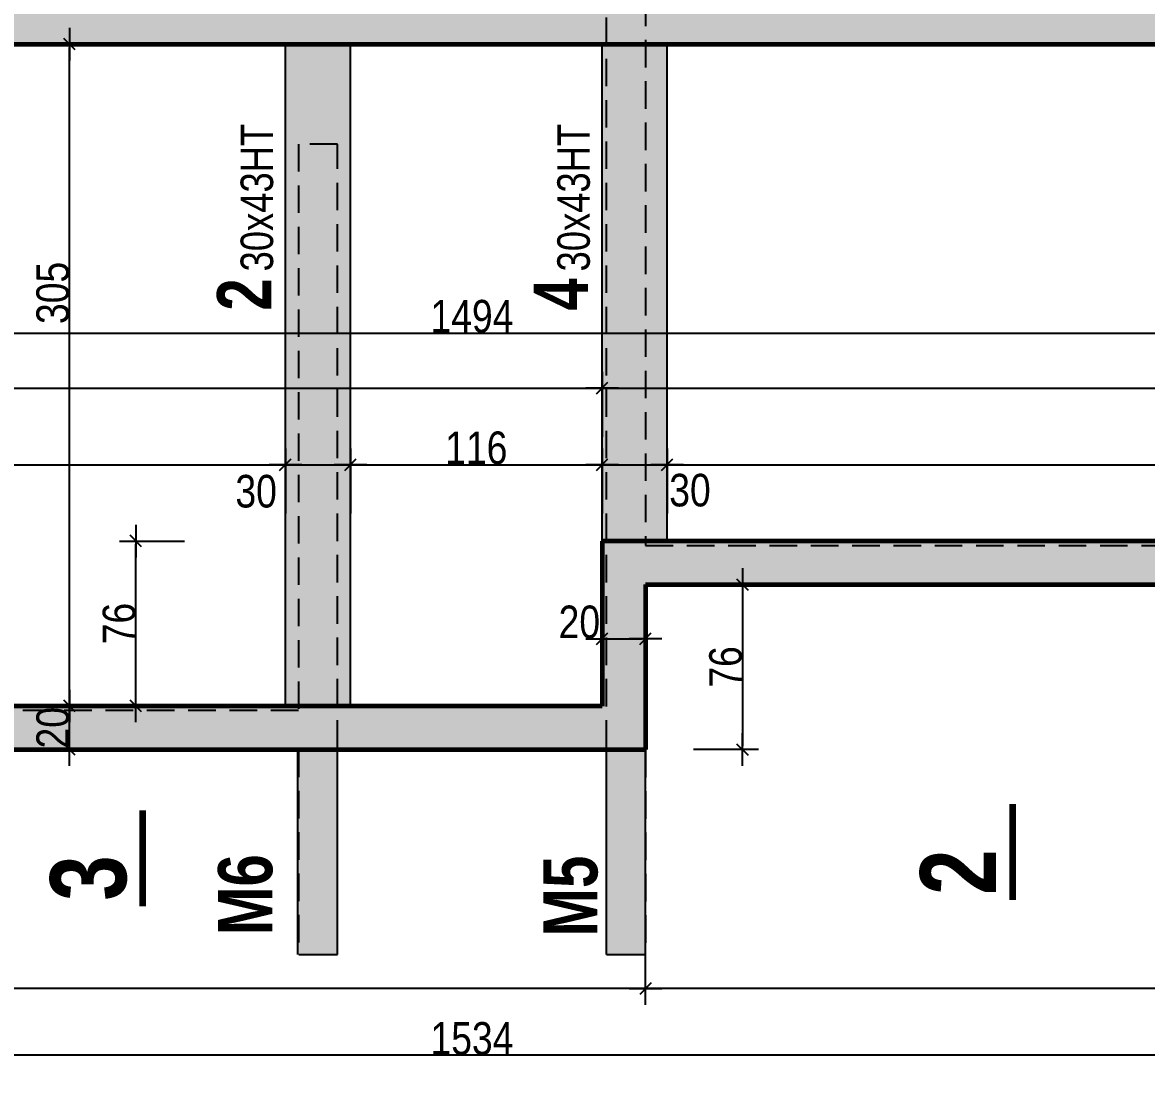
# Model space of a CAD drawing. Header units: centimetres. Extents: x 16433 to 114398, y -50094 to -12305.
# Drawn here: x 55754 to 56272, y -35795 to -35311 of the extents above; entities that cross this region are included whole.
import ezdxf
from ezdxf.enums import TextEntityAlignment as Align

# ---------------------------------------------------------------- set-up
doc = ezdxf.new("R2010")
doc.units = ezdxf.units.CM
doc.header["$LTSCALE"] = 0.5
doc.linetypes.add('CACHEX2', pattern=[19.05, 12.7, -6.35])
doc.layers.get('DEFPOINTS').update_dxf_attribs({"linetype": 'CONTINUOUS'})
for name, color, linetype in [('01_cote_gen', 4, 'CONTINUOUS'), ('01_linteaux', 2, 'CONTINUOUS'), ('01_murs_sup', 2, 'CACHEX2'), ('01_poch_BN', 9, 'CONTINUOUS'), ('01_poch_murs', 253, 'CONTINUOUS'), ('01_texte', 230, 'CONTINUOUS'), ('AA_COTES', 2, 'CONTINUOUS')]:
    doc.layers.add(name, color=color, linetype=linetype)
doc.layers.add('01_murs_coup', color=5, linetype='CONTINUOUS', lineweight=60)
doc.styles.add('impact', font='impact.ttf')
doc.styles.add('MATTE_TXT', font='arial.ttf')
doc.styles.add('STYLE2', font='ARIALN.TTF')
doc.dimstyles.new('JB50', dxfattribs={"dimscale": 0.1, "dimtxt": 150, "dimasz": 15, "dimexe": 0.1, "dimexo": 0.1, "dimgap": 0.09, "dimtad": 1, "dimdec": 1, "dimdsep": 46, "dimtxsty": 'STYLE2', "dimblk1": 'BOND_G', "dimblk2": 'BOND_D', "dimsah": 1, "dimcen": 1.5, "dimdle": 0.01, "dimse1": 1, "dimse2": 1, "dimclrd": 4, "dimclre": 2, "dimclrt": 6, "dimazin": 2, "dimtfac": 2.333333, "dimtdec": 1, "dimtix": 1, "dimtmove": 2, "dimatfit": 3, "dimldrblk": 'BOND_G', "dimfxl": 1, "dimtolj": 1, "dimtzin": 0, "dimarcsym": 0})

# ---------------------------------------------------------------- blocks, each defined once
blk = doc.blocks.new('BOND_G')
at = {"layer": 'AA_COTES', "color": 0}
for p, q in [((0, -5), (0, 15)), ((5, 0), (-5, 0)), ((1.77, 1.77), (-1.77, -1.77))]:
    blk.add_line(p, q, dxfattribs=at)
blk = doc.blocks.new('BOND_D')
at = {"layer": 'AA_COTES', "color": 0}
for p, q in [((0, 5), (0, -15)), ((5, 0), (-5, 0)), ((-1.77, -1.77), (1.77, 1.77))]:
    blk.add_line(p, q, dxfattribs=at)
blk = doc.blocks.new('*D3176')
at = {"layer": '01_cote_gen', "color": 4, "lineweight": -2, "transparency": 16777216}
blk.add_line((56022.31, -35479.68), (56706.31, -35479.68), dxfattribs=at)
at = {"layer": 'DEFPOINTS', "color": 0}
for p in [(56707.81, -35479.68), (56707.81, -35525.4), (56020.81, -35550.2)]:
    blk.add_point(p, dxfattribs=at)
at = {"layer": '01_cote_gen', "color": 4, "lineweight": -2, "transparency": 16777216, "xscale": 1.5, "yscale": 1.5, "zscale": 1.5, "rotation": 180}
blk.add_blockref('BOND_G', (56020.81, -35479.68), dxfattribs=at)
at = {"layer": '01_cote_gen', "color": 4, "lineweight": -2, "transparency": 16777216, "xscale": 1.5, "yscale": 1.5, "zscale": 1.5}
blk.add_blockref('BOND_D', (56707.81, -35479.68), dxfattribs=at)
at = {"layer": '01_cote_gen', "color": 6, "transparency": 16777216, "insert": (56364.31, -35472.01), "char_height": 15, "attachment_point": 5, "style": 'STYLE2'}
blk.add_mtext('\\A1;687', dxfattribs=at)
blk = doc.blocks.new('*D3177')
at = {"layer": '01_cote_gen', "color": 4, "lineweight": -2, "transparency": 16777216}
blk.add_line((55215.28, -35479.68), (56019.31, -35479.68), dxfattribs=at)
at = {"layer": 'DEFPOINTS', "color": 0}
for p in [(56020.81, -35479.68), (56020.81, -35502.18), (55213.78, -35514.03)]:
    blk.add_point(p, dxfattribs=at)
at = {"layer": '01_cote_gen', "color": 4, "lineweight": -2, "transparency": 16777216, "xscale": 1.5, "yscale": 1.5, "zscale": 1.5, "rotation": 180}
blk.add_blockref('BOND_G', (55213.78, -35479.68), dxfattribs=at)
at = {"layer": '01_cote_gen', "color": 4, "lineweight": -2, "transparency": 16777216, "xscale": 1.5, "yscale": 1.5, "zscale": 1.5}
blk.add_blockref('BOND_D', (56020.81, -35479.68), dxfattribs=at)
at = {"layer": '01_cote_gen', "color": 6, "transparency": 16777216, "insert": (55617.29, -35472.01), "char_height": 15, "attachment_point": 5, "style": 'STYLE2'}
blk.add_mtext('\\A1;807', dxfattribs=at)
blk = doc.blocks.new('*D3178')
at = {"layer": '01_cote_gen', "color": 4, "lineweight": -2, "transparency": 16777216}
blk.add_line((56726.31, -35756.45), (56042.31, -35756.45), dxfattribs=at)
at = {"layer": 'DEFPOINTS', "color": 0}
for p in [(56727.81, -35600.2), (56040.81, -35676.23), (56040.81, -35756.45)]:
    blk.add_point(p, dxfattribs=at)
at = {"layer": '01_cote_gen', "color": 4, "lineweight": -2, "transparency": 16777216, "xscale": 1.5, "yscale": 1.5, "zscale": 1.5, "rotation": 180}
blk.add_blockref('BOND_D', (56040.81, -35756.45), dxfattribs=at)
at = {"layer": '01_cote_gen', "color": 4, "lineweight": -2, "transparency": 16777216, "xscale": 1.5, "yscale": 1.5, "zscale": 1.5}
blk.add_blockref('BOND_G', (56727.81, -35756.45), dxfattribs=at)
at = {"layer": '01_cote_gen', "color": 6, "transparency": 16777216, "insert": (56384.31, -35748.78), "char_height": 15, "attachment_point": 5, "style": 'STYLE2'}
blk.add_mtext('\\A1;687', dxfattribs=at)
blk = doc.blocks.new('*D3179')
at = {"layer": '01_cote_gen', "color": 4, "lineweight": -2, "transparency": 16777216}
blk.add_line((56039.31, -35756.45), (55195.3, -35756.45), dxfattribs=at)
at = {"layer": 'DEFPOINTS', "color": 0}
for p in [(55193.8, -35676.23), (56040.81, -35676.23), (55193.8, -35756.45)]:
    blk.add_point(p, dxfattribs=at)
at = {"layer": '01_cote_gen', "color": 4, "lineweight": -2, "transparency": 16777216, "xscale": 1.5, "yscale": 1.5, "zscale": 1.5, "rotation": 180}
blk.add_blockref('BOND_D', (55193.8, -35756.45), dxfattribs=at)
at = {"layer": '01_cote_gen', "color": 4, "lineweight": -2, "transparency": 16777216, "xscale": 1.5, "yscale": 1.5, "zscale": 1.5}
blk.add_blockref('BOND_G', (56040.81, -35756.45), dxfattribs=at)
at = {"layer": '01_cote_gen', "color": 6, "transparency": 16777216, "insert": (55617.3, -35748.78), "char_height": 15, "attachment_point": 5, "style": 'STYLE2'}
blk.add_mtext('\\A1;847', dxfattribs=at)
blk = doc.blocks.new('*D3180')
at = {"layer": '01_cote_gen', "color": 4, "lineweight": -2, "transparency": 16777216}
blk.add_line((56726.31, -35787.14), (55195.3, -35787.14), dxfattribs=at)
at = {"layer": 'DEFPOINTS', "color": 0}
for p in [(55193.8, -35733.95), (56727.81, -35733.95), (55193.8, -35787.14)]:
    blk.add_point(p, dxfattribs=at)
at = {"layer": '01_cote_gen', "color": 4, "lineweight": -2, "transparency": 16777216, "xscale": 1.5, "yscale": 1.5, "zscale": 1.5, "rotation": 180}
blk.add_blockref('BOND_D', (55193.8, -35787.14), dxfattribs=at)
at = {"layer": '01_cote_gen', "color": 4, "lineweight": -2, "transparency": 16777216, "xscale": 1.5, "yscale": 1.5, "zscale": 1.5}
blk.add_blockref('BOND_G', (56727.81, -35787.14), dxfattribs=at)
at = {"layer": '01_cote_gen', "color": 6, "transparency": 16777216, "insert": (55960.8, -35779.47), "char_height": 15, "attachment_point": 5, "style": 'STYLE2'}
blk.add_mtext('\\A1;1534', dxfattribs=at)
blk = doc.blocks.new('*D3181')
at = {"layer": '01_cote_gen', "color": 4, "lineweight": -2, "transparency": 16777216}
blk.add_line((56022.31, -35595.21), (56039.31, -35595.21), dxfattribs=at)
at = {"layer": 'DEFPOINTS', "color": 0}
for p in [(56040.81, -35595.21), (56020.81, -35638.2), (56040.81, -35658.2)]:
    blk.add_point(p, dxfattribs=at)
at = {"layer": '01_cote_gen', "color": 4, "lineweight": -2, "transparency": 16777216, "xscale": 1.5, "yscale": 1.5, "zscale": 1.5, "rotation": 180}
blk.add_blockref('BOND_G', (56020.81, -35595.21), dxfattribs=at)
at = {"layer": '01_cote_gen', "color": 4, "lineweight": -2, "transparency": 16777216, "xscale": 1.5, "yscale": 1.5, "zscale": 1.5}
blk.add_blockref('BOND_D', (56040.81, -35595.21), dxfattribs=at)
at = {"layer": '01_cote_gen', "color": 6, "transparency": 16777216, "insert": (56010.31, -35587.54), "char_height": 15, "attachment_point": 5, "style": 'STYLE2'}
blk.add_mtext('\\A1;20', dxfattribs=at)
blk = doc.blocks.new('*D3182')
at = {"layer": '01_cote_gen', "color": 4, "lineweight": -2, "transparency": 16777216}
blk.add_line((55215.27, -35454.35), (56706.31, -35454.35), dxfattribs=at)
at = {"layer": 'DEFPOINTS', "color": 0}
for p in [(56707.81, -35435.84), (55213.77, -35453.06), (56707.81, -35454.35)]:
    blk.add_point(p, dxfattribs=at)
at = {"layer": '01_cote_gen', "color": 4, "lineweight": -2, "transparency": 16777216, "xscale": 1.5, "yscale": 1.5, "zscale": 1.5, "rotation": 180}
blk.add_blockref('BOND_G', (55213.77, -35454.35), dxfattribs=at)
at = {"layer": '01_cote_gen', "color": 4, "lineweight": -2, "transparency": 16777216, "xscale": 1.5, "yscale": 1.5, "zscale": 1.5}
blk.add_blockref('BOND_D', (56707.81, -35454.35), dxfattribs=at)
at = {"layer": '01_cote_gen', "color": 6, "transparency": 16777216, "insert": (55960.79, -35446.68), "char_height": 15, "attachment_point": 5, "style": 'STYLE2'}
blk.add_mtext('\\A1;1494', dxfattribs=at)
blk = doc.blocks.new('*D3191')
at = {"layer": '01_cote_gen', "color": 4, "lineweight": -2, "transparency": 16777216}
blk.add_line((55775.27, -35644.73), (55775.27, -35627.73), dxfattribs=at)
at = {"layer": 'DEFPOINTS', "color": 0}
for p in [(55775.27, -35626.23), (55806.74, -35626.23), (55806.74, -35646.23)]:
    blk.add_point(p, dxfattribs=at)
at = {"layer": '01_cote_gen', "color": 4, "lineweight": -2, "transparency": 16777216, "xscale": 1.5, "yscale": 1.5, "zscale": 1.5}
for name, p, rotation in [('BOND_D', (55775.27, -35626.23), 90), ('BOND_G', (55775.27, -35646.23), 270)]:
    blk.add_blockref(name, p, dxfattribs=dict(at, rotation=rotation))
at = {"layer": '01_cote_gen', "color": 6, "transparency": 16777216, "insert": (55767.6, -35636.23), "char_height": 15, "attachment_point": 5, "rotation": 90, "style": 'STYLE2'}
blk.add_mtext('\\A1;20', dxfattribs=at)
blk = doc.blocks.new('*D3192')
at = {"layer": '01_cote_gen', "color": 4, "lineweight": -2, "transparency": 16777216}
blk.add_line((55775.27, -35624.73), (55775.27, -35322.73), dxfattribs=at)
at = {"layer": 'DEFPOINTS', "color": 0}
for p in [(55775.27, -35321.23), (55864.45, -35321.23), (55864.45, -35626.23)]:
    blk.add_point(p, dxfattribs=at)
at = {"layer": '01_cote_gen', "color": 4, "lineweight": -2, "transparency": 16777216, "xscale": 1.5, "yscale": 1.5, "zscale": 1.5}
for name, p, rotation in [('BOND_D', (55775.27, -35321.23), 90), ('BOND_G', (55775.27, -35626.23), 270)]:
    blk.add_blockref(name, p, dxfattribs=dict(at, rotation=rotation))
at = {"layer": '01_cote_gen', "color": 6, "transparency": 16777216, "insert": (55767.6, -35435.85), "char_height": 15, "attachment_point": 5, "rotation": 90, "style": 'STYLE2'}
blk.add_mtext('\\A1;305', dxfattribs=at)
blk = doc.blocks.new('*D3334')
at = {"layer": '01_cote_gen', "color": 4, "lineweight": -2, "transparency": 16777216}
blk.add_line((55805.85, -35624.73), (55805.85, -35551.7), dxfattribs=at)
at = {"layer": 'DEFPOINTS', "color": 0}
for p in [(55805.85, -35550.2), (56020.81, -35550.2), (55932.94, -35626.23)]:
    blk.add_point(p, dxfattribs=at)
at = {"layer": '01_cote_gen', "color": 4, "lineweight": -2, "transparency": 16777216, "xscale": 1.5, "yscale": 1.5, "zscale": 1.5}
for name, p, rotation in [('BOND_D', (55805.85, -35550.2), 90), ('BOND_G', (55805.85, -35626.23), 270)]:
    blk.add_blockref(name, p, dxfattribs=dict(at, rotation=rotation))
at = {"layer": '01_cote_gen', "color": 6, "transparency": 16777216, "insert": (55798.18, -35588.22), "char_height": 15, "attachment_point": 5, "rotation": 90, "style": 'STYLE2'}
blk.add_mtext('\\A1;76', dxfattribs=at)
blk = doc.blocks.new('*D3335')
at = {"layer": '01_cote_gen', "color": 4, "lineweight": -2, "transparency": 16777216}
blk.add_line((56085.46, -35571.7), (56085.46, -35644.73), dxfattribs=at)
at = {"layer": 'DEFPOINTS', "color": 0}
for p in [(56073.11, -35570.2), (56040.81, -35646.23), (56085.46, -35646.23)]:
    blk.add_point(p, dxfattribs=at)
at = {"layer": '01_cote_gen', "color": 4, "lineweight": -2, "transparency": 16777216, "xscale": 1.5, "yscale": 1.5, "zscale": 1.5}
for name, p, rotation in [('BOND_G', (56085.46, -35570.2), 90), ('BOND_D', (56085.46, -35646.23), 270)]:
    blk.add_blockref(name, p, dxfattribs=dict(at, rotation=rotation))
at = {"layer": '01_cote_gen', "color": 6, "transparency": 16777216, "insert": (56077.79, -35608.22), "char_height": 15, "attachment_point": 5, "rotation": 90, "style": 'STYLE2'}
blk.add_mtext('\\A1;76', dxfattribs=at)
blk = doc.blocks.new('*D3806')
at = {"layer": '01_cote_gen', "color": 4, "lineweight": -2, "ltscale": 2, "transparency": 16777216}
blk.add_line((55215.28, -35515), (55873.31, -35515), dxfattribs=at)
at = {"layer": 'DEFPOINTS', "color": 0, "ltscale": 2}
for p in [(55213.78, -35513.61), (55874.81, -35513.61), (55874.81, -35515)]:
    blk.add_point(p, dxfattribs=at)
at = {"layer": '01_cote_gen', "color": 4, "lineweight": -2, "ltscale": 2, "transparency": 16777216, "xscale": 1.5, "yscale": 1.5, "zscale": 1.5, "rotation": 180}
blk.add_blockref('BOND_G', (55213.78, -35515), dxfattribs=at)
at = {"layer": '01_cote_gen', "color": 4, "lineweight": -2, "ltscale": 2, "transparency": 16777216, "xscale": 1.5, "yscale": 1.5, "zscale": 1.5}
blk.add_blockref('BOND_D', (55874.81, -35515), dxfattribs=at)
at = {"layer": '01_cote_gen', "color": 6, "ltscale": 2, "transparency": 16777216, "insert": (55544.3, -35507.33), "char_height": 15, "attachment_point": 5, "style": 'STYLE2'}
blk.add_mtext('\\A1;661', dxfattribs=at)
blk = doc.blocks.new('*D3807')
at = {"layer": '01_cote_gen', "color": 4, "lineweight": -2, "ltscale": 2, "transparency": 16777216}
blk.add_line((55876.31, -35515), (55903.31, -35515), dxfattribs=at)
at = {"layer": 'DEFPOINTS', "color": 0, "ltscale": 2}
for p in [(55904.81, -35515), (55874.81, -35537.5), (55904.81, -35537.5)]:
    blk.add_point(p, dxfattribs=at)
at = {"layer": '01_cote_gen', "color": 4, "lineweight": -2, "ltscale": 2, "transparency": 16777216, "xscale": 1.5, "yscale": 1.5, "zscale": 1.5, "rotation": 180}
blk.add_blockref('BOND_G', (55874.81, -35515), dxfattribs=at)
at = {"layer": '01_cote_gen', "color": 4, "lineweight": -2, "ltscale": 2, "transparency": 16777216, "xscale": 1.5, "yscale": 1.5, "zscale": 1.5}
blk.add_blockref('BOND_D', (55904.81, -35515), dxfattribs=at)
at = {"layer": '01_cote_gen', "color": 6, "ltscale": 2, "transparency": 16777216, "insert": (55861.31, -35527.33), "char_height": 15, "attachment_point": 5, "style": 'STYLE2'}
blk.add_mtext('\\A1;30', dxfattribs=at)
blk = doc.blocks.new('*D3808')
at = {"layer": '01_cote_gen', "color": 4, "lineweight": -2, "ltscale": 2, "transparency": 16777216}
blk.add_line((55906.31, -35515), (56019.31, -35515), dxfattribs=at)
at = {"layer": 'DEFPOINTS', "color": 0, "ltscale": 2}
for p in [(56020.81, -35515), (55904.81, -35522.5), (56020.81, -35522.5)]:
    blk.add_point(p, dxfattribs=at)
at = {"layer": '01_cote_gen', "color": 4, "lineweight": -2, "ltscale": 2, "transparency": 16777216, "xscale": 1.5, "yscale": 1.5, "zscale": 1.5, "rotation": 180}
blk.add_blockref('BOND_G', (55904.81, -35515), dxfattribs=at)
at = {"layer": '01_cote_gen', "color": 4, "lineweight": -2, "ltscale": 2, "transparency": 16777216, "xscale": 1.5, "yscale": 1.5, "zscale": 1.5}
blk.add_blockref('BOND_D', (56020.81, -35515), dxfattribs=at)
at = {"layer": '01_cote_gen', "color": 6, "ltscale": 2, "transparency": 16777216, "insert": (55962.81, -35507.33), "char_height": 15, "attachment_point": 5, "style": 'STYLE2'}
blk.add_mtext('\\A1;116', dxfattribs=at)
blk = doc.blocks.new('*D3809')
at = {"layer": '01_cote_gen', "color": 4, "lineweight": -2, "ltscale": 2, "transparency": 16777216}
blk.add_line((56022.31, -35515), (56049.31, -35515), dxfattribs=at)
at = {"layer": 'DEFPOINTS', "color": 0, "ltscale": 2}
for p in [(56050.81, -35515), (56020.81, -35522.5), (56050.81, -35522.5)]:
    blk.add_point(p, dxfattribs=at)
at = {"layer": '01_cote_gen', "color": 4, "lineweight": -2, "ltscale": 2, "transparency": 16777216, "xscale": 1.5, "yscale": 1.5, "zscale": 1.5, "rotation": 180}
blk.add_blockref('BOND_G', (56020.81, -35515), dxfattribs=at)
at = {"layer": '01_cote_gen', "color": 4, "lineweight": -2, "ltscale": 2, "transparency": 16777216, "xscale": 1.5, "yscale": 1.5, "zscale": 1.5}
blk.add_blockref('BOND_D', (56050.81, -35515), dxfattribs=at)
at = {"layer": '01_cote_gen', "color": 6, "ltscale": 2, "transparency": 16777216, "insert": (56061.31, -35526.83), "char_height": 15, "attachment_point": 5, "style": 'STYLE2'}
blk.add_mtext('\\A1;30', dxfattribs=at)
blk = doc.blocks.new('*D3810')
at = {"layer": '01_cote_gen', "color": 4, "lineweight": -2, "ltscale": 2, "transparency": 16777216}
blk.add_line((56052.31, -35515), (56706.31, -35515), dxfattribs=at)
at = {"layer": 'DEFPOINTS', "color": 0, "ltscale": 2}
for p in [(56050.81, -35500.5), (56707.81, -35515), (56707.81, -35520)]:
    blk.add_point(p, dxfattribs=at)
at = {"layer": '01_cote_gen', "color": 4, "lineweight": -2, "ltscale": 2, "transparency": 16777216, "xscale": 1.5, "yscale": 1.5, "zscale": 1.5, "rotation": 180}
blk.add_blockref('BOND_G', (56050.81, -35515), dxfattribs=at)
at = {"layer": '01_cote_gen', "color": 4, "lineweight": -2, "ltscale": 2, "transparency": 16777216, "xscale": 1.5, "yscale": 1.5, "zscale": 1.5}
blk.add_blockref('BOND_D', (56707.81, -35515), dxfattribs=at)
at = {"layer": '01_cote_gen', "color": 6, "ltscale": 2, "transparency": 16777216, "insert": (56379.31, -35507.33), "char_height": 15, "attachment_point": 5, "style": 'STYLE2'}
blk.add_mtext('\\A1;657', dxfattribs=at)

msp = doc.modelspace()

# ---------------------------------------------------------------- hatches: boundary and pattern name
at = {"layer": '01_murs_sup', "ltscale": 2}
h = msp.add_hatch(dxfattribs=at)
h.set_pattern_fill('DASH', color=256, scale=2.5, angle=135)
h.set_pattern_definition([(135, (10416.925, 1704.3274), (-11.2253202, 9e-16), [7.9375, -7.9375])])
h.paths.add_polyline_path([(56727.809, -35120.229), (56949.808, -35120.229), (56949.808, -35100.229), (56711.809, -35100.229), (56711.809, -35552.234), (56040.814, -35552.234), (56040.811, -35300.234), (56022.811, -35300.234), (56022.811, -35740.673), (56040.813, -35740.673), (56040.814, -35570.241), (56711.809, -35570.234), (56711.809, -35575.227), (56727.809, -35575.227)])
h.paths.add_polyline_path([(55898.814, -35367.229), (55880.814, -35367.229), (55880.814, -35628.228), (55209.82, -35628.228), (55209.798, -34945.23), (55063.794, -34945.23), (55063.794, -34965.23), (55193.798, -34965.23), (55193.821, -35646.217), (55421.807, -35646.221), (55421.807, -35665.222), (55437.807, -35665.222), (55437.807, -35646.221), (55880.814, -35646.228), (55880.814, -35740.673), (55898.814, -35740.673)])
at = {"layer": '01_poch_BN', "ltscale": 2}
h = msp.add_hatch(color=256, dxfattribs=at)
h.dxf.hatch_style = 1
h.paths.add_polyline_path([(55904.814, -35321.232), (55874.814, -35321.232), (55874.814, -35626.232), (55880.814, -35626.232), (55880.814, -35367.229), (55898.814, -35367.229), (55898.814, -35626.232), (55904.814, -35626.232)])
h.paths.add_polyline_path([(55898.814, -35367.229), (55880.814, -35367.229), (55880.814, -35626.232), (55898.814, -35626.232)], flags=17)
h = msp.add_hatch(color=256, dxfattribs=at)
h.dxf.hatch_style = 1
h.paths.add_polyline_path([(56040.812, -35321.232), (56022.811, -35321.232), (56022.811, -35550.199), (56040.814, -35550.199)])
h.paths.add_polyline_path([(56050.809, -35321.232), (56040.812, -35321.232), (56040.814, -35550.199), (56050.809, -35550.199)])
h.paths.add_polyline_path([(56022.811, -35321.232), (56020.809, -35321.232), (56020.809, -35550.199), (56022.811, -35550.199)])
h = msp.add_hatch(color=256, dxfattribs=at)
h.dxf.hatch_style = 1
h.paths.add_polyline_path([(55898.814, -35646.232), (55880.814, -35646.232), (55880.814, -35740.673), (55898.814, -35740.673)])
h.paths.add_polyline_path([(55910.814, -35646.232), (55904.814, -35740.673)])
h.paths.add_polyline_path([(55869.105, -35646.232), (55874.96, -35740.673)])
h.paths.add_polyline_path([(56022.811, -35646.232), (56022.811, -35646.232), (56022.811, -35740.673), (56022.811, -35740.673)])
h.paths.add_polyline_path([(56040.809, -35646.232), (56022.811, -35646.232), (56022.811, -35740.673), (56040.809, -35740.673)])
at = {"layer": '01_poch_murs', "ltscale": 2}
h = msp.add_hatch(color=256, dxfattribs=at)
h.dxf.hatch_style = 1
h.paths.add_polyline_path([(55407.818, -34623.232), (55193.811, -34623.232), (55193.811, -35040.23), (55209.811, -35040.23), (55209.811, -34639.232), (55407.818, -34639.232)])
h.paths.add_polyline_path([(55756.789, -34623.232), (55506.818, -34623.232), (55506.818, -34639.232), (55756.789, -34639.232)])
h.paths.add_polyline_path([(56074.778, -34623.232), (55855.778, -34623.232), (55855.778, -34639.232), (55951.814, -34639.232), (55951.814, -35102.236), (55876.839, -35102.236), (55876.839, -35120.236), (55951.814, -35120.236), (55951.814, -35301.232), (55969.814, -35301.232), (55969.814, -35120.236), (56044.814, -35120.236), (56044.814, -35102.236), (55969.814, -35102.236), (55969.814, -34639.232), (56074.778, -34639.232)])
h.paths.add_polyline_path([(56465.818, -34623.232), (56173.803, -34623.232), (56173.803, -34639.232), (56465.818, -34639.232)])
h.paths.add_polyline_path([(56727.822, -34623.232), (56564.828, -34623.232), (56564.828, -34639.232), (56711.822, -34639.232), (56711.822, -34981.186), (56727.822, -34981.186)])
h.paths.add_polyline_path([(56727.822, -35080.186), (56711.822, -35080.186), (56711.822, -35301.232), (55209.811, -35301.232), (55209.811, -35139.23), (55193.811, -35139.23), (55193.811, -35347.26), (55213.811, -35347.26), (55213.811, -35321.232), (56707.822, -35321.232), (56707.822, -35550.199), (56020.822, -35550.199), (56020.822, -35626.232), (55213.811, -35626.232), (55213.778, -35427.26), (55193.811, -35427.26), (55193.811, -35646.232), (56040.813, -35646.232), (56040.814, -35570.199), (56727.822, -35570.199)])
h.paths.add_polyline_path([(57072.304, -35329.237), (56737.836, -35329.287), (56737.822, -35349.237), (57072.304, -35349.237)])

# ---------------------------------------------------------------- linework, layer by layer
at = {"layer": '01_linteaux'}
for p, q in [((55874.814, -35626.232), (55874.814, -35321.232)), ((55904.814, -35626.232), (55904.814, -35321.232)), ((56020.809, -35550.199), (56020.809, -35321.232)), ((56050.809, -35550.199), (56050.809, -35321.232)), ((55880.55, -35740.673), (55880.55, -35646.232)), ((55898.814, -35740.673), (55898.814, -35646.232)), ((56022.811, -35740.673), (56022.811, -35646.232)), ((56040.809, -35740.673), (56040.809, -35646.232))]:
    msp.add_line(p, q, dxfattribs=at)
at = {"layer": '01_murs_coup'}
for p, q in [((55213.799, -35321.232), (56707.809, -35321.232)), ((56020.809, -35550.199), (56020.809, -35626.232)), ((56707.809, -35550.199), (56020.809, -35550.199)), ((56040.802, -35570.255), (56040.801, -35646.232)), ((56040.809, -35570.199), (56040.809, -35646.232)), ((56040.809, -35570.199), (56727.809, -35570.199)), ((56020.809, -35626.232), (55213.799, -35626.232)), ((55193.799, -35646.232), (56040.809, -35646.232))]:
    msp.add_line(p, q, dxfattribs=at)
at = {"layer": '01_murs_sup', "ltscale": 2}
for p, q in [((56022.811, -35740.673), (56022.811, -35300.234)), ((56040.811, -35300.234), (56040.814, -35552.234)), ((55898.814, -35367.229), (55880.814, -35367.229)), ((55880.814, -35367.229), (55880.814, -35628.228)), ((55898.814, -35740.673), (55898.814, -35367.229)), ((56040.814, -35552.234), (56711.809, -35552.234)), ((56040.814, -35570.241), (56040.813, -35740.673)), ((56711.809, -35570.234), (56040.814, -35570.241)), ((55880.814, -35628.228), (55209.811, -35628.228)), ((55437.807, -35646.221), (55880.814, -35646.228)), ((55880.814, -35646.228), (55880.814, -35740.673))]:
    msp.add_line(p, q, dxfattribs=at)
at = {"layer": '01_poch_BN', "ltscale": 2}
for p, q in [((55880.96, -35740.673), (55898.814, -35740.673)), ((56022.811, -35740.673), (56040.809, -35740.673))]:
    msp.add_line(p, q, dxfattribs=at)
at = {"layer": '01_texte', "const_width": 3}
for points in [[(56210.081, -35671.389), (56210.081, -35715.64)], [(55809.013, -35674.306), (55809.013, -35718.558)]]:
    msp.add_lwpolyline(points, dxfattribs=at)

# ---------------------------------------------------------------- texts
at = {"layer": '01_texte', "style": 'MATTE_TXT', "width": 0.8}
for p in [(55873.634, -35391.942), (56019.629, -35391.942)]:
    msp.add_text('30x43HT', height=15, rotation=90, dxfattribs=at).set_placement(p, align=Align.BOTTOM_CENTER)
at = {"layer": '01_texte', "style": 'impact'}
for s, height, p in [('2', 25, (55875.806, -35436.577)), ('4', 25, (56021.801, -35436.577)), ('3', 35, (55811.866, -35705.477)), ('M6', 25, (55876.26, -35713.137)), ('M5', 25, (56026.148, -35713.796)), ('2', 35, (56212.934, -35702.803))]:
    msp.add_text(s, height=height, rotation=90, dxfattribs=at).set_placement(p, align=Align.BOTTOM_CENTER)

# ---------------------------------------------------------------- dimensions: what is measured, and where the dimension line sits
at = {"layer": '01_cote_gen'}
dim = msp.add_linear_dim(base=(55775.271, -35321.232), p1=(55864.445, -35626.232), p2=(55864.445, -35321.232), angle=90, dimstyle='JB50', dxfattribs=at)
dim.commit()
dim.dimension.update_dxf_attribs({"geometry": '*D3192', "text_midpoint": (55767.604, -35435.851), "dimtype": 160})
for base, p1, p2, picture, middle in [((56707.809, -35454.347), (55213.77, -35453.06), (56707.809, -35435.835), '*D3182', (55960.789, -35446.679)), ((56020.809, -35479.678), (55213.78, -35514.032), (56020.809, -35502.178), '*D3177', (55617.295, -35472.01)), ((56707.809, -35479.678), (56020.809, -35550.199), (56707.809, -35525.397), '*D3176', (56364.309, -35472.01)), ((56040.809, -35756.452), (56727.809, -35600.199), (56040.809, -35676.232), '*D3178', (56384.309, -35748.784)), ((55193.799, -35756.452), (56040.809, -35676.232), (55193.799, -35676.232), '*D3179', (55617.304, -35748.784)), ((55193.799, -35787.142), (56727.809, -35733.952), (55193.799, -35733.952), '*D3180', (55960.804, -35779.474))]:
    dim = msp.add_linear_dim(base=base, p1=p1, p2=p2, dimstyle='JB50', dxfattribs=at)
    dim.commit()
    dim.dimension.update_dxf_attribs({"geometry": picture, "text_midpoint": middle})
at = {"layer": '01_cote_gen', "ltscale": 2}
for base, p1, p2, picture, middle in [((55874.814, -35515), (55213.78, -35513.61), (55874.814, -35513.61), '*D3806', (55544.297, -35507.332)), ((56020.809, -35515), (55904.814, -35522.5), (56020.809, -35522.5), '*D3808', (55962.812, -35507.332)), ((56707.809, -35515), (56050.809, -35500.5), (56707.809, -35520), '*D3810', (56379.309, -35507.332))]:
    dim = msp.add_linear_dim(base=base, p1=p1, p2=p2, dimstyle='JB50', dxfattribs=at)
    dim.commit()
    dim.dimension.update_dxf_attribs({"geometry": picture, "text_midpoint": middle})
for base, p1, p2, picture, middle in [((55904.814, -35515), (55874.814, -35537.5), (55904.814, -35537.5), '*D3807', (55861.314, -35527.332)), ((56050.809, -35515), (56020.809, -35522.5), (56050.809, -35522.5), '*D3809', (56061.309, -35526.832))]:
    dim = msp.add_linear_dim(base=base, p1=p1, p2=p2, dimstyle='JB50', dxfattribs=at)
    dim.commit()
    dim.dimension.update_dxf_attribs({"geometry": picture, "text_midpoint": middle, "dimtype": 160})
at = {"layer": '01_cote_gen'}
for base, p1, p2, picture, middle in [((55805.846, -35550.199), (55932.942, -35626.232), (56020.809, -35550.199), '*D3334', (55798.178, -35588.215)), ((56085.457, -35646.232), (56073.11, -35570.199), (56040.809, -35646.232), '*D3335', (56077.789, -35608.215)), ((55775.271, -35626.232), (55806.744, -35646.232), (55806.744, -35626.232), '*D3191', (55767.604, -35636.232))]:
    dim = msp.add_linear_dim(base=base, p1=p1, p2=p2, angle=90, dimstyle='JB50', dxfattribs=at)
    dim.commit()
    dim.dimension.update_dxf_attribs({"geometry": picture, "text_midpoint": middle})
dim = msp.add_linear_dim(base=(56040.809, -35595.21), p1=(56020.809, -35638.199), p2=(56040.809, -35658.199), dimstyle='JB50', dxfattribs=at)
dim.commit()
dim.dimension.update_dxf_attribs({"geometry": '*D3181', "text_midpoint": (56010.309, -35587.543), "dimtype": 160})

doc.saveas('drawing.dxf')
